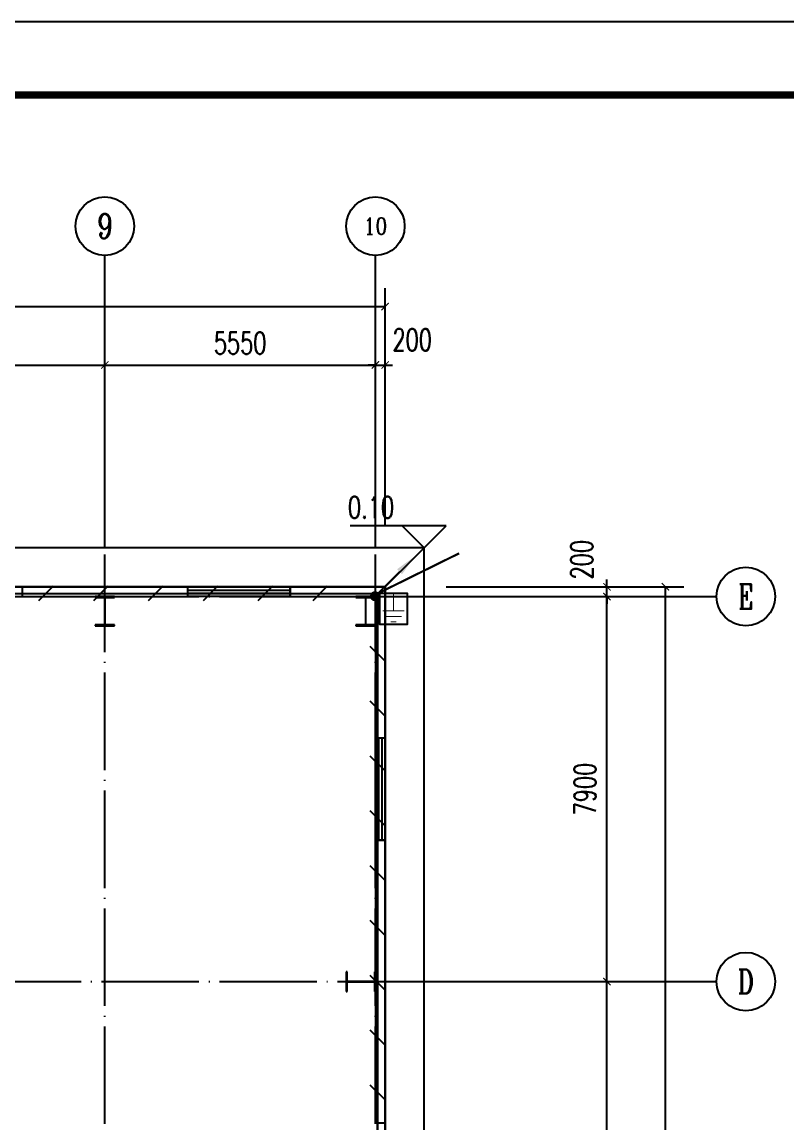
# Model space of a CAD drawing. Extents: x 1162612 to 1711260, y -157368 to 197905.
# Drawn here: x 1669239 to 1684933, y -49062 to -26475 of the extents above; entities that cross this region are included whole.
import ezdxf
from ezdxf.enums import TextEntityAlignment as Align

# ---------------------------------------------------------------- set-up
doc = ezdxf.new("R2010")
doc.units = 0
doc.header["$LTSCALE"] = 1000
doc.header["$MEASUREMENT"] = 0
doc.linetypes.add('CENTER2', pattern=[1.14, 0.75, -0.13, 0.13, -0.13])
doc.linetypes.add('DOTE', pattern=[2.42, 2, -0.2, 0.02, -0.2])
doc.layers.get('0').update_dxf_attribs({"linetype": 'CONTINUOUS'})
doc.layers.get('DEFPOINTS').update_dxf_attribs({"linetype": 'CONTINUOUS'})
for name, color, linetype in [('AXIS', 3, 'CONTINUOUS'), ('AXIS_TEXT', 7, 'CONTINUOUS'), ('COLUMN', 99, 'CONTINUOUS'), ('DIM_ELEV', 3, 'CONTINUOUS'), ('DOTE', 1, 'DOTE'), ('ELEMENT', 3, 'CONTINUOUS'), ('GROUND', 2, 'CONTINUOUS'), ('LWIRE', 4, 'CONTINUOUS'), ('PUB_TEXT', 7, 'CONTINUOUS'), ('PUB_TITLE', 4, 'CONTINUOUS'), ('SHTLN', 4, 'CONTINUOUS'), ('WALL', 9, 'CONTINUOUS'), ('WINDOW', 99, 'CONTINUOUS'), ('WIRE-接地', 4, 'CONTINUOUS')]:
    doc.layers.add(name, color=color, linetype=linetype)
doc.styles.add('_TCH_AXIS', font='COMPLEX', dxfattribs={"bigfont": 'GBCBIG'})
doc.styles.add('_TCH_DIM', font='SIMPLEX', dxfattribs={"bigfont": 'GBCBIG'})
doc.styles.add('COMPLEX', font='COMPLEX')
doc.styles.add('DIM_FONT', font='SIMPLEX', dxfattribs={"width": 0.7, "bigfont": 'GBCBIG'})
doc.styles.get("Standard").update_dxf_attribs({"font": 'gbenor.shx', "bigfont": 'gbcbig.shx'})
doc.dimstyles.new('DIMN150', dxfattribs={"dimscale": 1.5, "dimtxt": 300, "dimasz": 100, "dimexe": 250, "dimexo": 300, "dimgap": 150, "dimtad": 1, "dimdec": 0, "dimzin": 0, "dimtxsty": 'DIM_FONT', "dimblk": 'ARCHTICK', "dimcen": 0.09, "dimclrt": 7, "dimazin": 3, "dimtfac": 1, "dimtdec": 0, "dimtix": 1, "dimtmove": 0, "dimatfit": 3, "dimtolj": 1, "dimtzin": 0})

# ---------------------------------------------------------------- blocks, each defined once
blk = doc.blocks.new('$TELECSYS$00000008')
blk.add_line((0.4, 0.4), (-0.4, -0.4))
blk = doc.blocks.new('$ELEMENT$00000390')
at = {"const_width": 0.0233}
for points in [[(0, 0), (0, -0.375)], [(-0.25, -0.375), (0.25, -0.375)], [(-0.188, -0.5), (0.188, -0.5)], [(-0.062, -0.625), (0.062, -0.625)]]:
    blk.add_lwpolyline(points, dxfattribs=at)
at = {"flags": 9}
blk.add_attdef('S', (0, 0), '', height=0.00000667, dxfattribs=at)
blk = doc.blocks.new('S')
at = {"layer": 'WINDOW', "color": 3}
blk.add_lwpolyline([(-940, 1072), (0, 1072), (0, 0), (-940, 0)], close=True, dxfattribs=at)
at = {"layer": 'ELEMENT', "xscale": 1500, "yscale": 1500, "zscale": 1500}
blk.add_blockref('$ELEMENT$00000390', (-469, 1025), dxfattribs=at)
blk = doc.blocks.new('$TELECSYS$00000079')
for p, q in [((0.7, 0.7), (0, 0)), ((0.104, 0.104), (0.104, 0.104)), ((-0.104, -0.104), (-0.104, -0.104))]:
    blk.add_line(p, q)
at = {"const_width": 0.142}
blk.add_lwpolyline([(-0.071, 0, 1), (0.071, 0, 1)], format="xyb", close=True, dxfattribs=at)
blk.add_solid([(0.63, 0.77), (0.77, 0.63), (1.15, 1.15)])
at = {"width": 0.8, "flags": 9}
blk.add_attdef('A', (0, 0), '', height=0.00002, dxfattribs=at)
blk = doc.blocks.new('$TCHSYS$WIN2D')
for p, q in [((-0.5, 0.5), (0.5, 0.5)), ((-0.5, 0.5), (-0.5, -0.5)), ((0.5, 0.5), (0.5, -0.5)), ((0.5, 0.167), (-0.5, 0.167)), ((0.5, -0.167), (-0.5, -0.167)), ((-0.5, -0.5), (0.5, -0.5))]:
    blk.add_line(p, q)
blk = doc.blocks.new('_AXISO')
blk.add_circle((0, 0), 0.5)
at = {"layer": 'AXIS_TEXT', "style": 'COMPLEX', "width": 1.041667}
blk.add_attdef('A', text='', height=0.56, dxfattribs=at).set_placement((-0.25, -0.28), (0.25, -0.28), align=Align.FIT)
blk = doc.blocks.new('_ARCHTICK')
at = {"color": 0, "linetype": 'BYBLOCK', "const_width": 0.15}
blk.add_lwpolyline([(-0.5, -0.5), (0.5, 0.5)], dxfattribs=at)
blk = doc.blocks.new('*D136')
at = {"layer": 'AXIS', "color": 0}
for p, q in [((1734864, 100227), (1734864, 105102)), ((1785864, 100227), (1785864, 105102)), ((1734864, 104727), (1785864, 104727))]:
    blk.add_line(p, q, dxfattribs=at)
at = {"layer": 'DEFPOINTS', "color": 0}
for p in [(1785864, 104727), (1734864, 99777), (1785864, 99777)]:
    blk.add_point(p, dxfattribs=at)
at = {"layer": 'AXIS', "color": 0, "xscale": 150, "yscale": 150, "zscale": 150, "rotation": 180}
blk.add_blockref('_ARCHTICK', (1734864, 104727), dxfattribs=at)
at = {"layer": 'AXIS', "color": 0, "xscale": 150, "yscale": 150, "zscale": 150}
blk.add_blockref('_ARCHTICK', (1785864, 104727), dxfattribs=at)
at = {"layer": 'AXIS', "color": 7, "insert": (1760364, 105177), "char_height": 450, "attachment_point": 5, "style": 'DIM_FONT'}
blk.add_mtext('\\A1;51000', dxfattribs=at)
blk = doc.blocks.new('*D145')
at = {"layer": 'AXIS', "color": 0}
for p, q in [((1774614, 100227), (1774614, 103902)), ((1780114, 100227), (1780114, 103902)), ((1774614, 103527), (1780114, 103527))]:
    blk.add_line(p, q, dxfattribs=at)
at = {"layer": 'DEFPOINTS', "color": 0}
for p in [(1780114, 103527), (1774614, 99777), (1780114, 99777)]:
    blk.add_point(p, dxfattribs=at)
at = {"layer": 'AXIS', "color": 0, "xscale": 150, "yscale": 150, "zscale": 150, "rotation": 180}
blk.add_blockref('_ARCHTICK', (1774614, 103527), dxfattribs=at)
at = {"layer": 'AXIS', "color": 0, "xscale": 150, "yscale": 150, "zscale": 150}
blk.add_blockref('_ARCHTICK', (1780114, 103527), dxfattribs=at)
at = {"layer": 'AXIS', "color": 7, "insert": (1777364, 103977), "char_height": 450, "attachment_point": 5, "style": 'DIM_FONT'}
blk.add_mtext('\\A1;5500', dxfattribs=at)
blk = doc.blocks.new('*D146')
at = {"layer": 'AXIS', "color": 0}
for p, q in [((1780114, 100227), (1780114, 103902)), ((1785664, 100227), (1785664, 103902)), ((1780114, 103527), (1785664, 103527))]:
    blk.add_line(p, q, dxfattribs=at)
at = {"layer": 'DEFPOINTS', "color": 0}
for p in [(1785664, 103527), (1780114, 99777), (1785664, 99777)]:
    blk.add_point(p, dxfattribs=at)
at = {"layer": 'AXIS', "color": 0, "xscale": 150, "yscale": 150, "zscale": 150, "rotation": 180}
blk.add_blockref('_ARCHTICK', (1780114, 103527), dxfattribs=at)
at = {"layer": 'AXIS', "color": 0, "xscale": 150, "yscale": 150, "zscale": 150}
blk.add_blockref('_ARCHTICK', (1785664, 103527), dxfattribs=at)
at = {"layer": 'AXIS', "color": 7, "insert": (1782889, 103977), "char_height": 450, "attachment_point": 5, "style": 'DIM_FONT'}
blk.add_mtext('\\A1;5550', dxfattribs=at)
blk = doc.blocks.new('*D147')
at = {"layer": 'AXIS', "color": 0}
for p, q in [((1785664, 100227), (1785664, 103902)), ((1785864, 100227), (1785864, 103902)), ((1785664, 103527), (1785514, 103527)), ((1785664, 103527), (1785864, 103527)), ((1785864, 103527), (1786014, 103527))]:
    blk.add_line(p, q, dxfattribs=at)
at = {"layer": 'DEFPOINTS', "color": 0}
for p in [(1785864, 103527), (1785664, 99777), (1785864, 99777)]:
    blk.add_point(p, dxfattribs=at)
at = {"layer": 'AXIS', "color": 0, "xscale": 150, "yscale": 150, "zscale": 150}
blk.add_blockref('_ARCHTICK', (1785664, 103527), dxfattribs=at)
at = {"layer": 'AXIS', "color": 0, "xscale": 150, "yscale": 150, "zscale": 150, "rotation": 180}
blk.add_blockref('_ARCHTICK', (1785864, 103527), dxfattribs=at)
at = {"layer": 'AXIS', "color": 7, "insert": (1786419, 104044), "char_height": 450, "attachment_point": 5, "style": 'DIM_FONT'}
blk.add_mtext('\\A1;200', dxfattribs=at)
blk = doc.blocks.new('*D148')
at = {"layer": 'AXIS', "color": 0}
for p, q in [((1787114, 98977), (1791989, 98977)), ((1791614, 66977), (1791614, 98977)), ((1787114, 66977), (1791989, 66977))]:
    blk.add_line(p, q, dxfattribs=at)
at = {"layer": 'DEFPOINTS', "color": 0}
for p in [(1786664, 98977), (1791614, 98977), (1786664, 66977)]:
    blk.add_point(p, dxfattribs=at)
at = {"layer": 'AXIS', "color": 0, "xscale": 150, "yscale": 150, "zscale": 150}
for p, rotation in [((1791614, 98977), 90), ((1791614, 66977), 270)]:
    blk.add_blockref('_ARCHTICK', p, dxfattribs=dict(at, rotation=rotation))
at = {"layer": 'AXIS', "color": 7, "insert": (1791164, 82977), "char_height": 450, "attachment_point": 5, "rotation": 90, "style": 'DIM_FONT'}
blk.add_mtext('\\A1;32000', dxfattribs=at)
blk = doc.blocks.new('*D152')
at = {"layer": 'AXIS', "color": 0}
for p, q in [((1787114, 90877), (1790789, 90877)), ((1790414, 82977), (1790414, 90877)), ((1787114, 82977), (1790789, 82977))]:
    blk.add_line(p, q, dxfattribs=at)
at = {"layer": 'DEFPOINTS', "color": 0}
for p in [(1786664, 90877), (1790414, 90877), (1786664, 82977)]:
    blk.add_point(p, dxfattribs=at)
at = {"layer": 'AXIS', "color": 0, "xscale": 150, "yscale": 150, "zscale": 150}
for p, rotation in [((1790414, 90877), 90), ((1790414, 82977), 270)]:
    blk.add_blockref('_ARCHTICK', p, dxfattribs=dict(at, rotation=rotation))
at = {"layer": 'AXIS', "color": 7, "insert": (1789964, 86927), "char_height": 450, "attachment_point": 5, "rotation": 90, "style": 'DIM_FONT'}
blk.add_mtext('\\A1;7900', dxfattribs=at)
blk = doc.blocks.new('*D153')
at = {"layer": 'AXIS', "color": 0}
for p, q in [((1787114, 98777), (1790789, 98777)), ((1790414, 90877), (1790414, 98777)), ((1787114, 90877), (1790789, 90877))]:
    blk.add_line(p, q, dxfattribs=at)
at = {"layer": 'DEFPOINTS', "color": 0}
for p in [(1786664, 98777), (1790414, 98777), (1786664, 90877)]:
    blk.add_point(p, dxfattribs=at)
at = {"layer": 'AXIS', "color": 0, "xscale": 150, "yscale": 150, "zscale": 150}
for p, rotation in [((1790414, 98777), 90), ((1790414, 90877), 270)]:
    blk.add_blockref('_ARCHTICK', p, dxfattribs=dict(at, rotation=rotation))
at = {"layer": 'AXIS', "color": 7, "insert": (1789964, 94827), "char_height": 450, "attachment_point": 5, "rotation": 90, "style": 'DIM_FONT'}
blk.add_mtext('\\A1;7900', dxfattribs=at)
blk = doc.blocks.new('*D154')
at = {"layer": 'AXIS', "color": 0}
for p, q in [((1787114, 98977), (1790789, 98977)), ((1790414, 98977), (1790414, 99127)), ((1790414, 98777), (1790414, 98977)), ((1787114, 98777), (1790789, 98777)), ((1790414, 98777), (1790414, 98627))]:
    blk.add_line(p, q, dxfattribs=at)
at = {"layer": 'DEFPOINTS', "color": 0}
for p in [(1786664, 98977), (1790414, 98977), (1786664, 98777)]:
    blk.add_point(p, dxfattribs=at)
at = {"layer": 'AXIS', "color": 0, "xscale": 150, "yscale": 150, "zscale": 150}
for p, rotation in [((1790414, 98977), 270), ((1790414, 98777), 90)]:
    blk.add_blockref('_ARCHTICK', p, dxfattribs=dict(at, rotation=rotation))
at = {"layer": 'AXIS', "color": 7, "insert": (1789897, 99532), "char_height": 450, "attachment_point": 5, "rotation": 90, "style": 'DIM_FONT'}
blk.add_mtext('\\A1;200', dxfattribs=at)
blk = doc.blocks.new('D2222')
at = {"color": 8}
blk.add_lwpolyline([(1734864.1, 98976.5), (1785864.1, 98976.5), (1785864.1, 66976.5), (1746864.1, 66976.5), (1746864.1, 82776.5), (1734864.1, 82776.5)], close=True, dxfattribs=at)
at = {"layer": 'AXIS', "color": 8}
for p, q in [((1780114.1, 99776.5), (1780114.1, 105776.5)), ((1785664.1, 99776.5), (1785664.1, 105776.5)), ((1786664.1, 98776.5), (1792664.1, 98776.5)), ((1786664.1, 90876.5), (1792664.1, 90876.5))]:
    blk.add_line(p, q, dxfattribs=at)
at = {"layer": 'COLUMN', "color": 8}
for p, q in [((1780314.1, 98776.5), (1779914.1, 98776.5)), ((1779914.1, 98776.5), (1779914.1, 98754.5)), ((1779914.1, 98754.5), (1780103.1, 98754.5)), ((1780103.1, 98754.5), (1780108.1, 98749.5)), ((1780108.1, 98749.5), (1780108.1, 98203.5)), ((1780120.1, 98749.5), (1780125.1, 98754.5)), ((1780120.1, 98203.5), (1780120.1, 98749.5)), ((1780125.1, 98754.5), (1780314.1, 98754.5)), ((1780314.1, 98754.5), (1780314.1, 98776.5)), ((1785664.1, 98776.5), (1785264.1, 98776.5)), ((1785264.1, 98776.5), (1785264.1, 98754.5)), ((1785264.1, 98754.5), (1785453.1, 98754.5)), ((1785453.1, 98754.5), (1785458.1, 98749.5)), ((1785458.1, 98749.5), (1785458.1, 98203.5)), ((1785470.1, 98749.5), (1785475.1, 98754.5)), ((1785470.1, 98203.5), (1785470.1, 98749.5)), ((1785475.1, 98754.5), (1785664.1, 98754.5)), ((1785664.1, 98754.5), (1785664.1, 98776.5)), ((1780103.1, 98198.5), (1779914.1, 98198.5)), ((1779914.1, 98198.5), (1779914.1, 98176.5)), ((1779914.1, 98176.5), (1780314.1, 98176.5)), ((1780108.1, 98203.5), (1780103.1, 98198.5)), ((1780125.1, 98198.5), (1780120.1, 98203.5)), ((1780314.1, 98198.5), (1780125.1, 98198.5)), ((1780314.1, 98176.5), (1780314.1, 98198.5)), ((1785453.1, 98198.5), (1785264.1, 98198.5)), ((1785264.1, 98198.5), (1785264.1, 98176.5)), ((1785264.1, 98176.5), (1785664.1, 98176.5)), ((1785458.1, 98203.5), (1785453.1, 98198.5)), ((1785475.1, 98198.5), (1785470.1, 98203.5)), ((1785664.1, 98198.5), (1785475.1, 98198.5)), ((1785664.1, 98176.5), (1785664.1, 98198.5)), ((1785086.1, 91076.5), (1785064.1, 91076.5)), ((1785064.1, 91076.5), (1785064.1, 90676.5)), ((1785086.1, 90887.5), (1785086.1, 91076.5)), ((1785664.1, 91076.5), (1785642.1, 91076.5)), ((1785642.1, 91076.5), (1785642.1, 90887.5)), ((1785664.1, 90676.5), (1785664.1, 91076.5)), ((1785091.1, 90882.5), (1785086.1, 90887.5)), ((1785086.1, 90865.5), (1785091.1, 90870.5)), ((1785086.1, 90676.5), (1785086.1, 90865.5)), ((1785637.1, 90882.5), (1785091.1, 90882.5)), ((1785091.1, 90870.5), (1785637.1, 90870.5)), ((1785642.1, 90887.5), (1785637.1, 90882.5)), ((1785637.1, 90870.5), (1785642.1, 90865.5)), ((1785642.1, 90865.5), (1785642.1, 90676.5)), ((1785064.1, 90676.5), (1785086.1, 90676.5)), ((1785642.1, 90676.5), (1785664.1, 90676.5))]:
    blk.add_line(p, q, dxfattribs=at)
at = {"layer": 'DIM_ELEV', "color": 8}
for p, q in [((1787114.1, 100226.5), (1785147, 100226.5)), ((1786664.1, 99776.5), (1786214.1, 100226.5)), ((1786664.1, 99776.5), (1787114.1, 100226.5))]:
    blk.add_line(p, q, dxfattribs=at)
at = {"layer": 'DOTE', "color": 8}
for p, q in [((1780114.1, 66176.5), (1780114.1, 99776.5)), ((1785664.1, 66176.5), (1785664.1, 99776.5)), ((1734064.1, 98776.5), (1786664.1, 98776.5)), ((1734064.1, 98776.5), (1786664.1, 98776.5)), ((1734064.1, 90876.5), (1786664.1, 90876.5))]:
    blk.add_line(p, q, dxfattribs=at)
at = {"layer": 'GROUND', "color": 8}
for p, q in [((1786664.1, 99776.5), (1734064.1, 99776.5)), ((1785864.1, 98976.5), (1786664.1, 99776.5)), ((1786664.1, 66176.5), (1786664.1, 99776.5)), ((1785864.1, 98976.5), (1734864.1, 98976.5)), ((1785864.1, 66976.5), (1785864.1, 98976.5))]:
    blk.add_line(p, q, dxfattribs=at)
at = {"layer": 'WALL', "color": 8}
for p, q in [((1780114.1, 98976.5), (1778414.1, 98976.5)), ((1778414.1, 98976.5), (1778414.1, 98776.5)), ((1781814.1, 98976.5), (1780114.1, 98976.5)), ((1781814.1, 98776.5), (1781814.1, 98976.5)), ((1785864.1, 98976.5), (1783914.1, 98976.5)), ((1783914.1, 98976.5), (1783914.1, 98776.5)), ((1785864.1, 95876.5), (1785864.1, 98976.5)), ((1778414.1, 98776.5), (1779914.1, 98776.5)), ((1780314.1, 98776.5), (1781814.1, 98776.5)), ((1783914.1, 98776.5), (1785264.1, 98776.5)), ((1785664.1, 98754.5), (1785664.1, 98198.5)), ((1785664.1, 98176.5), (1785664.1, 95876.5)), ((1785664.1, 95876.5), (1785864.1, 95876.5)), ((1785864.1, 93776.5), (1785664.1, 93776.5)), ((1785664.1, 93776.5), (1785664.1, 91076.5)), ((1785864.1, 90876.5), (1785864.1, 93776.5)), ((1785864.1, 87976.5), (1785864.1, 90876.5)), ((1785664.1, 90676.5), (1785664.1, 87976.5)), ((1785664.1, 87976.5), (1785864.1, 87976.5))]:
    blk.add_line(p, q, dxfattribs=at)
at = {"layer": 'AXIS', "color": 8}
ref = blk.add_blockref('_AXISO', (1780114.1, 106376.5), dxfattribs=dict(at, xscale=1200, yscale=1200, zscale=1200))
ref.add_attrib('A', '9', dxfattribs={"layer": 'AXIS_TEXT', "color": 8, "height": 506.1, "style": '_TCH_AXIS', "width": 0.928571}).set_placement((1779957.5, 106123.5), (1780270.8, 106123.5), align=Align.FIT)
ref = blk.add_blockref('_AXISO', (1785664.1, 106376.5), dxfattribs=dict(at, xscale=1200, yscale=1200, zscale=1200))
ref.add_attrib('A', '10', dxfattribs={"layer": 'AXIS_TEXT', "color": 8, "height": 340.8, "style": '_TCH_AXIS', "width": 1.034483}).set_placement((1785420.7, 106206.1), (1785907.5, 106206.1), align=Align.FIT)
ref = blk.add_blockref('_AXISO', (1793264.1, 98776.5), dxfattribs=dict(at, xscale=1200, yscale=1200, zscale=1200))
ref.add_attrib('A', 'E', dxfattribs={"layer": 'AXIS_TEXT', "color": 8, "height": 506.1, "style": '_TCH_AXIS', "width": 0.8125}).set_placement((1793107.5, 98523.5), (1793420.8, 98523.5), align=Align.FIT)
ref = blk.add_blockref('_AXISO', (1793264.1, 90876.5), dxfattribs=dict(at, xscale=1200, yscale=1200, zscale=1200))
ref.add_attrib('A', 'D', dxfattribs={"layer": 'AXIS_TEXT', "color": 8, "height": 493.2, "style": '_TCH_AXIS', "width": 0.823529}).set_placement((1793099.7, 90629.9), (1793428.5, 90629.9), align=Align.FIT)
at = {"layer": 'WINDOW', "color": 8, "xscale": 2100, "yscale": 200, "zscale": 2100}
for p, rotation in [((1782864.1, 98876.5), 180), ((1785764.1, 94826.5), 90)]:
    blk.add_blockref('$TCHSYS$WIN2D', p, dxfattribs=dict(at, rotation=rotation))
at = {"layer": 'PUB_TEXT', "color": 7, "style": '_TCH_DIM', "width": 0.705882}
blk.add_text('0.10', height=446.25, dxfattribs=at).set_placement((1785102, 100384))
at = {"layer": 'AXIS', "color": 8}
for p1, p2, distance, picture, middle in [((1734864.1, 99776.5), (1785864.1, 99776.5), 4950, '*D136', (1760364.1, 105176.5)), ((1774614.1, 99776.5), (1780114.1, 99776.5), 3750, '*D145', (1777364.1, 103976.5)), ((1780114.1, 99776.5), (1785664.1, 99776.5), 3750, '*D146', (1782889.1, 103976.5)), ((1786664.1, 66976.5), (1786664.1, 98976.5), -4950, '*D148', (1791164.1, 82976.5)), ((1786664.1, 90876.5), (1786664.1, 98776.5), -3750, '*D153', (1789964.1, 94826.5)), ((1786664.1, 82976.5), (1786664.1, 90876.5), -3750, '*D152', (1789964.1, 86926.5))]:
    dim = blk.add_aligned_dim(p1=p1, p2=p2, distance=distance, dimstyle='DIMN150', dxfattribs=at)
    dim.commit()
    dim.dimension.update_dxf_attribs({"geometry": picture, "text_midpoint": middle})
for base, p1, p2, angle, picture, middle in [((1785864.1, 103526.5), (1785664.1, 99776.5), (1785864.1, 99776.5), 0, '*D147', (1786419.1, 104044)), ((1790414.1, 98976.5), (1786664.1, 98776.5), (1786664.1, 98976.5), 90, '*D154', (1789896.6, 99531.5))]:
    dim = blk.add_linear_dim(base=base, p1=p1, p2=p2, angle=angle, dimstyle='DIMN150', dxfattribs=at)
    dim.commit()
    dim.dimension.update_dxf_attribs({"geometry": picture, "text_midpoint": middle, "dimtype": 161})

msp = doc.modelspace()

# ---------------------------------------------------------------- linework, layer by layer
at = {"layer": 'PUB_TITLE'}
msp.add_lwpolyline([(1604543, -89475), (1693643, -89475), (1693643, -26475), (1604543, -26475)], close=True, dxfattribs=at)
at = {"layer": 'PUB_TITLE', "const_width": 150}
msp.add_lwpolyline([(1608293, -87975), (1692143, -87975), (1692143, -27975), (1608293, -27975)], close=True, dxfattribs=at)
at = {"layer": 'WIRE-接地', "linetype": 'CENTER2', "const_width": 45}
for points in [[(1678206, -37376), (1676533, -38202)], [(1625848, -38201), (1676533, -38202), (1676533, -69916), (1637840, -69916), (1637840, -54116), (1625848, -54116), (1625848, -38201)]]:
    msp.add_lwpolyline(points, dxfattribs=at)

# ---------------------------------------------------------------- block references
msp.add_blockref('D2222', (-109175, -137039))
at = {"layer": 'LWIRE', "xscale": 720, "yscale": 720, "zscale": 720}
msp.add_blockref('$TELECSYS$00000079', (1676481, -38256), dxfattribs=at)
at = {"layer": 'SHTLN', "xscale": 375, "yscale": 375, "zscale": 375}
for p in [(1669727, -38202), (1670852, -38202), (1671977, -38202), (1673102, -38202), (1674227, -38202), (1675352, -38202)]:
    msp.add_blockref('$TELECSYS$00000008', p, dxfattribs=at)
at = {"layer": 'SHTLN', "xscale": 375, "yscale": 375, "zscale": 375, "rotation": 270}
for p in [(1676533, -39434), (1676533, -40559), (1676533, -41684), (1676533, -42809), (1676533, -43934), (1676533, -45059), (1676533, -46184), (1676533, -47309), (1676533, -48434)]:
    msp.add_blockref('$TELECSYS$00000008', p, dxfattribs=at)
at = {"layer": 'WIRE-接地', "xscale": 0.5999999940395355, "yscale": 0.5999999935738742, "zscale": 0.5999999936274709}
msp.add_blockref('S', (1677142, -38834), dxfattribs=at)

doc.saveas('drawing.dxf')
